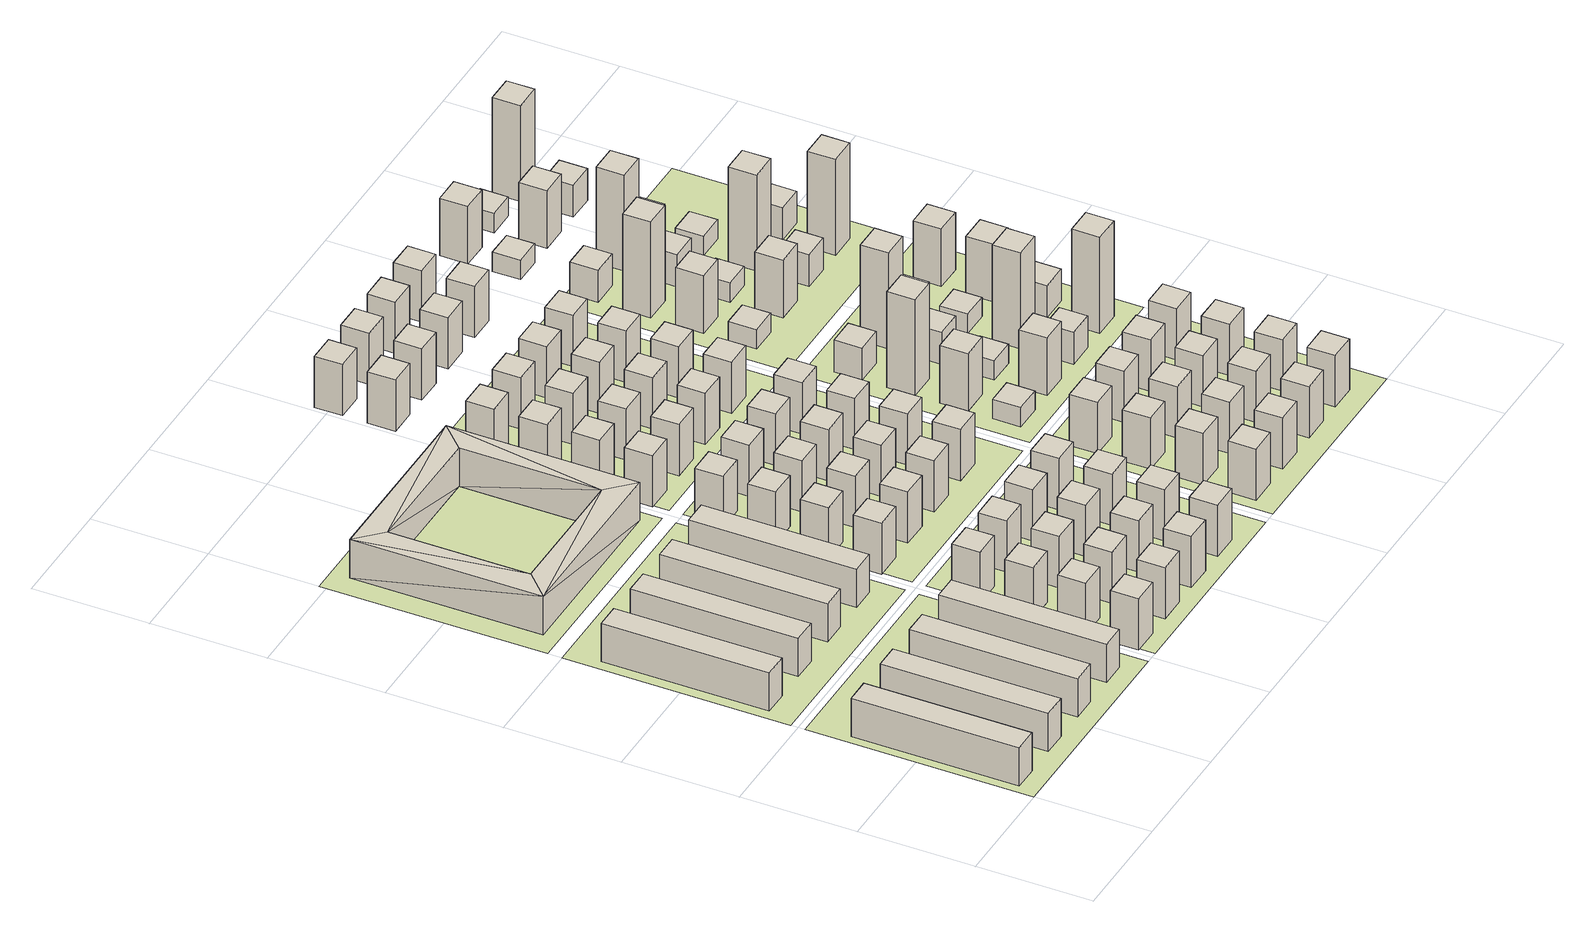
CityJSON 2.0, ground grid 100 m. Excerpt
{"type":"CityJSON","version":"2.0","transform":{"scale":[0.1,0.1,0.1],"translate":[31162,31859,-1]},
"CityObjects":{
"building1":{"type":"Building","geometry":[{"type":"Solid","lod":"1","boundaries":[[[[0,1,2,3]],[[2,4,5,3]],[[6,1,0,7]],[[2,1,6,4]],[[6,7,5,4]],[[0,3,5,7]]]]}]},
"building2":{"type":"Building","geometry":[{"type":"Solid","lod":"1","boundaries":[[[[8,9,10,11]],[[8,11,12,13]],[[10,9,14,15]],[[10,15,12,11]],[[14,13,12,15]],[[14,9,8,13]]]]}]},
"building3":{"type":"Building","geometry":[{"type":"Solid","lod":"1","boundaries":[[[[16,17,18,19]],[[18,20,21,19]],[[22,17,16,23]],[[18,17,22,20]],[[22,23,21,20]],[[16,19,21,23]]]]}]},
"building4":{"type":"Building","geometry":[{"type":"Solid","lod":"1","boundaries":[[[[24,25,26,27]],[[24,27,28,29]],[[26,25,30,31]],[[26,31,28,27]],[[30,29,28,31]],[[30,25,24,29]]]]}]},
"building5":{"type":"Building","geometry":[{"type":"Solid","lod":"1","boundaries":[[[[32,33,34,35]],[[32,35,36,37]],[[34,33,38,39]],[[34,39,36,35]],[[38,37,36,39]],[[38,33,32,37]]]]}]},
"building6":{"type":"Building","geometry":[{"type":"Solid","lod":"1","boundaries":[[[[40,41,42,43]],[[42,44,45,43]],[[46,41,40,47]],[[42,41,46,44]],[[46,47,45,44]],[[40,43,45,47]]]]}]},
"building7":{"type":"Building","geometry":[{"type":"Solid","lod":"1","boundaries":[[[[48,49,50,51]],[[48,51,52,53]],[[50,49,54,55]],[[50,55,52,51]],[[54,53,52,55]],[[54,49,48,53]]]]}]},
"building8":{"type":"Building","geometry":[{"type":"Solid","lod":"1","boundaries":[[[[56,57,58,59]],[[60,61,58,57]],[[62,63,56,59]],[[56,63,60,57]],[[60,63,62,61]],[[62,59,58,61]]]]}]},
"building9":{"type":"Building","geometry":[{"type":"Solid","lod":"1","boundaries":[[[[64,65,66,67]],[[66,65,68,69]],[[70,71,64,67]],[[64,71,68,65]],[[70,69,68,71]],[[70,67,66,69]]]]}]},
"building10":{"type":"Building","geometry":[{"type":"Solid","lod":"1","boundaries":[[[[72,73,74,75]],[[76,77,74,73]],[[78,79,72,75]],[[72,79,76,73]],[[76,79,78,77]],[[78,75,74,77]]]]}]},
"building11":{"type":"Building","geometry":[{"type":"Solid","lod":"1","boundaries":[[[[80,81,82]],[[82,81,83]],[[81,84,83]],[[85,83,84]],[[85,86,83]],[[87,86,85]],[[80,82,87]],[[80,87,85]],[[80,85,88]],[[88,85,89]],[[90,85,84]],[[90,89,85]],[[89,90,91]],[[90,92,91]],[[90,93,92]],[[88,92,93]],[[88,94,92]],[[95,94,88]],[[89,91,95]],[[89,95,88]],[[81,80,88]],[[81,88,93]],[[93,90,81]],[[81,90,84]],[[82,83,92]],[[92,83,91]],[[83,95,91]],[[94,95,87]],[[87,95,86]],[[83,86,95]],[[92,87,82]],[[92,94,87]]]]}]},
"building12":{"type":"Building","geometry":[{"type":"Solid","lod":"1","boundaries":[[[[96,97,98,99]],[[98,100,101,99]],[[102,97,96,103]],[[98,97,102,100]],[[102,103,101,100]],[[96,99,101,103]]]]}]},
"building13":{"type":"Building","geometry":[{"type":"Solid","lod":"1","boundaries":[[[[104,105,106,107]],[[106,105,108,109]],[[110,111,104,107]],[[104,111,108,105]],[[110,109,108,111]],[[110,107,106,109]]]]}]},
"building14":{"type":"Building","geometry":[{"type":"Solid","lod":"1","boundaries":[[[[112,113,114,115]],[[114,113,116,117]],[[118,119,112,115]],[[112,119,116,113]],[[118,117,116,119]],[[118,115,114,117]]]]}]},
"building15":{"type":"Building","geometry":[{"type":"Solid","lod":"1","boundaries":[[[[120,121,122,123]],[[124,125,122,121]],[[126,127,120,123]],[[120,127,124,121]],[[124,127,126,125]],[[126,123,122,125]]]]}]},
"building16":{"type":"Building","geometry":[{"type":"Solid","lod":"1","boundaries":[[[[128,129,130,131]],[[132,133,130,129]],[[134,135,128,131]],[[128,135,132,129]],[[132,135,134,133]],[[134,131,130,133]]]]}]},
"building17":{"type":"Building","geometry":[{"type":"Solid","lod":"1","boundaries":[[[[136,137,138,139]],[[138,137,140,141]],[[142,143,136,139]],[[136,143,140,137]],[[142,141,140,143]],[[142,139,138,141]]]]}]},
"building18":{"type":"Building","geometry":[{"type":"Solid","lod":"1","boundaries":[[[[144,145,146,147]],[[146,145,148,149]],[[150,151,144,147]],[[144,151,148,145]],[[150,149,148,151]],[[150,147,146,149]]]]}]},
"building19":{"type":"Building","geometry":[{"type":"Solid","lod":"1","boundaries":[[[[152,153,154,155]],[[156,157,154,153]],[[158,159,152,155]],[[152,159,156,153]],[[156,159,158,157]],[[158,155,154,157]]]]}]},
"building20":{"type":"Building","geometry":[{"type":"Solid","lod":"1","boundaries":[[[[160,161,162,163]],[[162,161,164,165]],[[166,167,160,163]],[[160,167,164,161]],[[166,165,164,167]],[[166,163,162,165]]]]}]},
"building21":{"type":"Building","geometry":[{"type":"Solid","lod":"1","boundaries":[[[[168,169,170,171]],[[172,173,170,169]],[[174,175,168,171]],[[168,175,172,169]],[[172,175,174,173]],[[174,171,170,173]]]]}]},
"building22":{"type":"Building","geometry":[{"type":"Solid","lod":"1","boundaries":[[[[176,177,178,179]],[[180,181,178,177]],[[182,183,176,179]],[[176,183,180,177]],[[180,183,182,181]],[[182,179,178,181]]]]}]},
"building23":{"type":"Building","geometry":[{"type":"Solid","lod":"1","boundaries":[[[[184,185,186,187]],[[186,185,188,189]],[[190,191,184,187]],[[184,191,188,185]],[[190,189,188,191]],[[190,187,186,189]]]]}]},
"building24":{"type":"Building","geometry":[{"type":"Solid","lod":"1","boundaries":[[[[192,193,194,195]],[[194,193,196,197]],[[198,199,192,195]],[[192,199,196,193]],[[198,197,196,199]],[[198,195,194,197]]]]}]},
"building25":{"type":"Building","geometry":[{"type":"Solid","lod":"1","boundaries":[[[[200,201,202,203]],[[204,205,202,201]],[[206,207,200,203]],[[200,207,204,201]],[[204,207,206,205]],[[206,203,202,205]]]]}]},
"building26":{"type":"Building","geometry":[{"type":"Solid","lod":"1","boundaries":[[[[208,209,210,211]],[[212,213,210,209]],[[214,215,208,211]],[[208,215,212,209]],[[212,215,214,213]],[[214,211,210,213]]]]}]},
"building27":{"type":"Building","geometry":[{"type":"Solid","lod":"1","boundaries":[[[[216,217,218,219]],[[220,221,218,217]],[[222,223,216,219]],[[216,223,220,217]],[[220,223,222,221]],[[222,219,218,221]]]]}]},
"building28":{"type":"Building","geometry":[{"type":"Solid","lod":"1","boundaries":[[[[224,225,226,227]],[[228,229,226,225]],[[230,231,224,227]],[[224,231,228,225]],[[228,231,230,229]],[[230,227,226,229]]]]}]},
"building29":{"type":"Building","geometry":[{"type":"Solid","lod":"1","boundaries":[[[[232,233,234,235]],[[236,237,234,233]],[[238,239,232,235]],[[232,239,236,233]],[[236,239,238,237]],[[238,235,234,237]]]]}]},
"building30":{"type":"Building","geometry":[{"type":"Solid","lod":"1","boundaries":[[[[240,241,242,243]],[[242,241,244,245]],[[246,247,240,243]],[[240,247,244,241]],[[246,245,244,247]],[[246,243,242,245]]]]}]},
"building31":{"type":"Building","geometry":[{"type":"Solid","lod":"1","boundaries":[[[[248,249,250,251]],[[250,249,252,253]],[[254,255,248,251]],[[248,255,252,249]],[[254,253,252,255]],[[254,251,250,253]]]]}]},
"building32":{"type":"Building","geometry":[{"type":"Solid","lod":"1","boundaries":[[[[256,257,258,259]],[[258,257,260,261]],[[262,263,256,259]],[[256,263,260,257]],[[262,261,260,263]],[[262,259,258,261]]]]}]},
"building33":{"type":"Building","geometry":[{"type":"Solid","lod":"1","boundaries":[[[[264,265,266,267]],[[268,269,266,265]],[[270,271,264,267]],[[264,271,268,265]],[[268,271,270,269]],[[270,267,266,269]]]]}]},
"building34":{"type":"Building","geometry":[{"type":"Solid","lod":"1","boundaries":[[[[272,273,274,275]],[[276,277,274,273]],[[278,279,272,275]],[[272,279,276,273]],[[276,279,278,277]],[[278,275,274,277]]]]}]},
"building35":{"type":"Building","geometry":[{"type":"Solid","lod":"1","boundaries":[[[[280,281,282,283]],[[282,281,284,285]],[[286,287,280,283]],[[280,287,284,281]],[[286,285,284,287]],[[286,283,282,285]]]]}]},
"building36":{"type":"Building","geometry":[{"type":"Solid","lod":"1","boundaries":[[[[288,289,290,291]],[[290,289,292,293]],[[294,295,288,291]],[[288,295,292,289]],[[294,293,292,295]],[[294,291,290,293]]]]}]},
"building37":{"type":"Building","geometry":[{"type":"Solid","lod":"1","boundaries":[[[[296,297,298,299]],[[298,297,300,301]],[[302,303,296,299]],[[296,303,300,297]],[[302,301,300,303]],[[302,299,298,301]]]]}]},
"building38":{"type":"Building","geometry":[{"type":"Solid","lod":"1","boundaries":[[[[304,305,306,307]],[[306,305,308,309]],[[310,311,304,307]],[[304,311,308,305]],[[310,309,308,311]],[[310,307,306,309]]]]}]},
"building39":{"type":"Building","geometry":[{"type":"Solid","lod":"1","boundaries":[[[[312,313,314,315]],[[316,317,314,313]],[[318,319,312,315]],[[312,319,316,313]],[[316,319,318,317]],[[318,315,314,317]]]]}]},
"building40":{"type":"Building","geometry":[{"type":"Solid","lod":"1","boundaries":[[[[320,321,322,323]],[[322,321,324,325]],[[326,327,320,323]],[[320,327,324,321]],[[326,325,324,327]],[[326,323,322,325]]]]}]},
"building41":{"type":"Building","geometry":[{"type":"Solid","lod":"1","boundaries":[[[[328,329,330,331]],[[332,333,330,329]],[[334,335,328,331]],[[328,335,332,329]],[[332,335,334,333]],[[334,331,330,333]]]]}]},
"building42":{"type":"Building","geometry":[{"type":"Solid","lod":"1","boundaries":[[[[336,337,338,339]],[[340,341,338,337]],[[342,343,336,339]],[[336,343,340,337]],[[340,343,342,341]],[[342,339,338,341]]]]}]},
"building43":{"type":"Building","geometry":[{"type":"Solid","lod":"1","boundaries":[[[[344,345,346,347]],[[348,349,346,345]],[[350,351,344,347]],[[344,351,348,345]],[[348,351,350,349]],[[350,347,346,349]]]]}]},
"building44":{"type":"Building","geometry":[{"type":"Solid","lod":"1","boundaries":[[[[352,353,354,355]],[[354,353,356,357]],[[358,359,352,355]],[[352,359,356,353]],[[358,357,356,359]],[[358,355,354,357]]]]}]},
"building45":{"type":"Building","geometry":[{"type":"Solid","lod":"1","boundaries":[[[[360,361,362,363]],[[364,365,362,361]],[[366,367,360,363]],[[360,367,364,361]],[[364,367,366,365]],[[366,363,362,365]]]]}]},
"building46":{"type":"Building","geometry":[{"type":"Solid","lod":"1","boundaries":[[[[368,369,370,371]],[[372,373,370,369]],[[374,375,368,371]],[[368,375,372,369]],[[372,375,374,373]],[[374,371,370,373]]]]}]},
"building47":{"type":"Building","geometry":[{"type":"Solid","lod":"1","boundaries":[[[[376,377,378,379]],[[378,377,380,381]],[[382,383,376,379]],[[376,383,380,377]],[[382,381,380,383]],[[382,379,378,381]]]]}]},
"building48":{"type":"Building","geometry":[{"type":"Solid","lod":"1","boundaries":[[[[384,385,386,387]],[[388,389,386,385]],[[390,391,384,387]],[[384,391,388,385]],[[388,391,390,389]],[[390,387,386,389]]]]}]},
"building49":{"type":"Building","geometry":[{"type":"Solid","lod":"1","boundaries":[[[[392,393,394,395]],[[394,393,396,397]],[[398,399,392,395]],[[392,399,396,393]],[[398,397,396,399]],[[398,395,394,397]]]]}]},
"building50":{"type":"Building","geometry":[{"type":"Solid","lod":"1","boundaries":[[[[400,401,402,403]],[[402,401,404,405]],[[406,407,400,403]],[[400,407,404,401]],[[406,405,404,407]],[[406,403,402,405]]]]}]},
"building51":{"type":"Building","geometry":[{"type":"Solid","lod":"1","boundaries":[[[[408,409,410,411]],[[412,413,410,409]],[[414,415,408,411]],[[408,415,412,409]],[[412,415,414,413]],[[414,411,410,413]]]]}]},
"building52":{"type":"Building","geometry":[{"type":"Solid","lod":"1","boundaries":[[[[416,417,418,419]],[[420,421,418,417]],[[422,423,416,419]],[[416,423,420,417]],[[420,423,422,421]],[[422,419,418,421]]]]}]},
"building53":{"type":"Building","geometry":[{"type":"Solid","lod":"1","boundaries":[[[[424,425,426,427]],[[426,425,428,429]],[[430,431,424,427]],[[424,431,428,425]],[[430,429,428,431]],[[430,427,426,429]]]]}]},
"building54":{"type":"Building","geometry":[{"type":"Solid","lod":"1","boundaries":[[[[432,433,434,435]],[[434,433,436,437]],[[438,439,432,435]],[[432,439,436,433]],[[438,437,436,439]],[[438,435,434,437]]]]}]},
"building55":{"type":"Building","geometry":[{"type":"Solid","lod":"1","boundaries":[[[[440,441,442,443]],[[442,441,444,445]],[[446,447,440,443]],[[440,447,444,441]],[[446,445,444,447]],[[446,443,442,445]]]]}]},
"building56":{"type":"Building","geometry":[{"type":"Solid","lod":"1","boundaries":[[[[448,449,450,451]],[[452,453,450,449]],[[454,455,448,451]],[[448,455,452,449]],[[452,455,454,453]],[[454,451,450,453]]]]}]},
"building57":{"type":"Building","geometry":[{"type":"Solid","lod":"1","boundaries":[[[[456,457,458,459]],[[458,457,460,461]],[[462,463,456,459]],[[456,463,460,457]],[[462,461,460,463]],[[462,459,458,461]]]]}]},
"building58":{"type":"Building","geometry":[{"type":"Solid","lod":"1","boundaries":[[[[464,465,466,467]],[[468,469,466,465]],[[470,471,464,467]],[[464,471,468,465]],[[468,471,470,469]],[[470,467,466,469]]]]}]},
"building59":{"type":"Building","geometry":[{"type":"Solid","lod":"1","boundaries":[[[[472,473,474,475]],[[476,477,474,473]],[[478,479,472,475]],[[472,479,476,473]],[[476,479,478,477]],[[478,475,474,477]]]]}]},
"building60":{"type":"Building","geometry":[{"type":"Solid","lod":"1","boundaries":[[[[480,481,482,483]],[[484,485,482,481]],[[486,487,480,483]],[[480,487,484,481]],[[484,487,486,485]],[[486,483,482,485]]]]}]},
"building61":{"type":"Building","geometry":[{"type":"Solid","lod":"1","boundaries":[[[[488,489,490,491]],[[490,489,492,493]],[[494,495,488,491]],[[488,495,492,489]],[[494,493,492,495]],[[494,491,490,493]]]]}]},
"building62":{"type":"Building","geometry":[{"type":"Solid","lod":"1","boundaries":[[[[496,497,498,499]],[[500,501,498,497]],[[502,503,496,499]],[[496,503,500,497]],[[500,503,502,501]],[[502,499,498,501]]]]}]},
"building63":{"type":"Building","geometry":[{"type":"Solid","lod":"1","boundaries":[[[[504,505,506,507]],[[506,505,508,509]],[[510,511,504,507]],[[504,511,508,505]],[[510,509,508,511]],[[510,507,506,509]]]]}]},
"building64":{"type":"Building","geometry":[{"type":"Solid","lod":"1","boundaries":[[[[512,513,514,515]],[[514,513,516,517]],[[518,519,512,515]],[[512,519,516,513]],[[518,517,516,519]],[[518,515,514,517]]]]}]},
"building65":{"type":"Building","geometry":[{"type":"Solid","lod":"1","boundaries":[[[[520,521,522,523]],[[524,525,522,521]],[[526,527,520,523]],[[520,527,524,521]],[[524,527,526,525]],[[526,523,522,525]]]]}]},
"building66":{"type":"Building","geometry":[{"type":"Solid","lod":"1","boundaries":[[[[528,529,530,531]],[[530,529,532,533]],[[534,535,528,531]],[[528,535,532,529]],[[534,533,532,535]],[[534,531,530,533]]]]}]},
"building67":{"type":"Building","geometry":[{"type":"Solid","lod":"1","boundaries":[[[[536,537,538,539]],[[540,541,538,537]],[[542,543,536,539]],[[536,543,540,537]],[[540,543,542,541]],[[542,539,538,541]]]]}]},
"building68":{"type":"Building","geometry":[{"type":"Solid","lod":"1","boundaries":[[[[544,545,546,547]],[[546,545,548,549]],[[550,551,544,547]],[[544,551,548,545]],[[550,549,548,551]],[[550,547,546,549]]]]}]},
"building69":{"type":"Building","geometry":[{"type":"Solid","lod":"1","boundaries":[[[[552,553,554,555]],[[554,553,556,557]],[[558,559,552,555]],[[552,559,556,553]],[[558,557,556,559]],[[558,555,554,557]]]]}]},
"building70":{"type":"Building","geometry":[{"type":"Solid","lod":"1","boundaries":[[[[560,561,562,563]],[[564,565,562,561]],[[566,567,560,563]],[[560,567,564,561]],[[564,567,566,565]],[[566,563,562,565]]]]}]},
"building71":{"type":"Building","geometry":[{"type":"Solid","lod":"1","boundaries":[[[[568,569,570,571]],[[570,569,572,573]],[[574,575,568,571]],[[568,575,572,569]],[[574,573,572,575]],[[574,571,570,573]]]]}]},
"building72":{"type":"Building","geometry":[{"type":"Solid","lod":"1","boundaries":[[[[576,577,578,579]],[[578,577,580,581]],[[582,583,576,579]],[[576,583,580,577]],[[582,581,580,583]],[[582,579,578,581]]]]}]},
"building73":{"type":"Building","geometry":[{"type":"Solid","lod":"1","boundaries":[[[[584,585,586,587]],[[588,589,586,585]],[[590,591,584,587]],[[584,591,588,585]],[[588,591,590,589]],[[590,587,586,589]]]]}]},
"building74":{"type":"Building","geometry":[{"type":"Solid","lod":"1","boundaries":[[[[592,593,594,595]],[[594,593,596,597]],[[598,599,592,595]],[[592,599,596,593]],[[598,597,596,599]],[[598,595,594,597]]]]}]},
"building75":{"type":"Building","geometry":[{"type":"Solid","lod":"1","boundaries":[[[[600,601,602,603]],[[604,605,602,601]],[[606,607,600,603]],[[600,607,604,601]],[[604,607,606,605]],[[606,603,602,605]]]]}]},
"building76":{"type":"Building","geometry":[{"type":"Solid","lod":"1","boundaries":[[[[608,609,610,611]],[[612,613,610,609]],[[614,615,608,611]],[[608,615,612,609]],[[612,615,614,613]],[[614,611,610,613]]]]}]},
"building77":{"type":"Building","geometry":[{"type":"Solid","lod":"1","boundaries":[[[[616,617,618,619]],[[618,617,620,621]],[[622,623,616,619]],[[616,623,620,617]],[[622,621,620,623]],[[622,619,618,621]]]]}]},
"building78":{"type":"Building","geometry":[{"type":"Solid","lod":"1","boundaries":[[[[624,625,626,627]],[[628,629,626,625]],[[630,631,624,627]],[[624,631,628,625]],[[628,631,630,629]],[[630,627,626,629]]]]}]},
"building79":{"type":"Building","geometry":[{"type":"Solid","lod":"1","boundaries":[[[[632,633,634,635]],[[634,633,636,637]],[[638,639,632,635]],[[632,639,636,633]],[[638,637,636,639]],[[638,635,634,637]]]]}]},
"building80":{"type":"Building","geometry":[{"type":"Solid","lod":"1","boundaries":[[[[640,641,642,643]],[[644,645,642,641]],[[646,647,640,643]],[[640,647,644,641]],[[644,647,646,645]],[[646,643,642,645]]]]}]},
"building81":{"type":"Building","geometry":[{"type":"Solid","lod":"1","boundaries":[[[[648,649,650,651]],[[650,649,652,653]],[[654,655,648,651]],[[648,655,652,649]],[[654,653,652,655]],[[654,651,650,653]]]]}]},
"building82":{"type":"Building","geometry":[{"type":"Solid","lod":"1","boundaries":[[[[656,657,658,659]],[[660,661,658,657]],[[662,663,656,659]],[[656,663,660,657]],[[660,663,662,661]],[[662,659,658,661]]]]}]},
"building83":{"type":"Building","geometry":[{"type":"Solid","lod":"1","boundaries":[[[[664,665,666,667]],[[668,669,666,665]],[[670,671,664,667]],[[664,671,668,665]],[[668,671,670,669]],[[670,667,666,669]]]]}]},
"building84":{"type":"Building","geometry":[{"type":"Solid","lod":"1","boundaries":[[[[672,673,674,675]],[[676,677,674,673]],[[678,679,672,675]],[[672,679,676,673]],[[676,679,678,677]],[[678,675,674,677]]]]}]},
"building85":{"type":"Building","geometry":[{"type":"Solid","lod":"1","boundaries":[[[[680,681,682,683]],[[684,685,682,681]],[[686,687,680,683]],[[680,687,684,681]],[[684,687,686,685]],[[686,683,682,685]]]]}]},
"building86":{"type":"Building","geometry":[{"type":"Solid","lod":"1","boundaries":[[[[688,689,690,691]],[[690,689,692,693]],[[694,695,688,691]],[[688,695,692,689]],[[694,693,692,695]],[[694,691,690,693]]]]}]},
"building87":{"type":"Building","geometry":[{"type":"Solid","lod":"1","boundaries":[[[[696,697,698,699]],[[698,697,700,701]],[[702,703,696,699]],[[696,703,700,697]],[[702,701,700,703]],[[702,699,698,701]]]]}]},
"building88":{"type":"Building","geometry":[{"type":"Solid","lod":"1","boundaries":[[[[704,705,706,707]],[[706,705,708,709]],[[710,711,704,707]],[[704,711,708,705]],[[710,709,708,711]],[[710,707,706,709]]]]}]},
"building89":{"type":"Building","geometry":[{"type":"Solid","lod":"1","boundaries":[[[[712,713,714,715]],[[716,717,714,713]],[[718,719,712,715]],[[712,719,716,713]],[[716,719,718,717]],[[718,715,714,717]]]]}]},
"building90":{"type":"Building","geometry":[{"type":"Solid","lod":"1","boundaries":[[[[720,721,722,723]],[[722,721,724,725]],[[726,727,720,723]],[[720,727,724,721]],[[726,725,724,727]],[[726,723,722,725]]]]}]},
"building91":{"type":"Building","geometry":[{"type":"Solid","lod":"1","boundaries":[[[[728,729,730,731]],[[732,733,730,729]],[[734,735,728,731]],[[728,735,732,729]],[[732,735,734,733]],[[734,731,730,733]]]]}]},
"building92":{"type":"Building","geometry":[{"type":"Solid","lod":"1","boundaries":[[[[736,737,738,739]],[[738,737,740,741]],[[742,743,736,739]],[[736,743,740,737]],[[742,741,740,743]],[[742,739,738,741]]]]}]},
"building93":{"type":"Building","geometry":[{"type":"Solid","lod":"1","boundaries":[[[[744,745,746,747]],[[748,749,746,745]],[[750,751,744,747]],[[744,751,748,745]],[[748,751,750,749]],[[750,747,746,749]]]]}]},
"building94":{"type":"Building","geometry":[{"type":"Solid","lod":"1","boundaries":[[[[752,753,754,755]],[[754,753,756,757]],[[758,759,752,755]],[[752,759,756,753]],[[758,757,756,759]],[[758,755,754,757]]]]}]},
"building95":{"type":"Building","geometry":[{"type":"Solid","lod":"1","boundaries":[[[[760,761,762,763]],[[762,761,764,765]],[[766,767,760,763]],[[760,767,764,761]],[[766,765,764,767]],[[766,763,762,765]]]]}]},
"building96":{"type":"Building","geometry":[{"type":"Solid","lod":"1","boundaries":[[[[768,769,770,771]],[[770,769,772,773]],[[774,775,768,771]],[[768,775,772,769]],[[774,773,772,775]],[[774,771,770,773]]]]}]},
"building97":{"type":"Building","geometry":[{"type":"Solid","lod":"1","boundaries":[[[[776,777,778,779]],[[780,781,778,777]],[[782,783,776,779]],[[776,783,780,777]],[[780,783,782,781]],[[782,779,778,781]]]]}]},
"building98":{"type":"Building","geometry":[{"type":"Solid","lod":"1","boundaries":[[[[784,785,786,787]],[[788,789,786,785]],[[790,791,784,787]],[[784,791,788,785]],[[788,791,790,789]],[[790,787,786,789]]]]}]},
"building99":{"type":"Building","geometry":[{"type":"Solid","lod":"1","boundaries":[[[[792,793,794,795]],[[796,797,794,793]],[[798,799,792,795]],[[792,799,796,793]],[[796,799,798,797]],[[798,795,794,797]]]]}]},
"building100":{"type":"Building","geometry":[{"type":"Solid","lod":"1","boundaries":[[[[800,801,802,803]],[[804,805,802,801]],[[806,807,800,803]],[[800,807,804,801]],[[804,807,806,805]],[[806,803,802,805]]]]}]},
"building101":{"type":"Building","geometry":[{"type":"Solid","lod":"1","boundaries":[[[[808,809,810,811]],[[812,813,810,809]],[[814,815,808,811]],[[808,815,812,809]],[[812,815,814,813]],[[814,811,810,813]]]]}]},
"building102":{"type":"Building","geometry":[{"type":"Solid","lod":"1","boundaries":[[[[816,817,818,819]],[[818,817,820,821]],[[822,823,816,819]],[[816,823,820,817]],[[822,821,820,823]],[[822,819,818,821]]]]}]},
"building103":{"type":"Building","geometry":[{"type":"Solid","lod":"1","boundaries":[[[[824,825,826,827]],[[826,825,828,829]],[[830,831,824,827]],[[824,831,828,825]],[[830,829,828,831]],[[830,827,826,829]]]]}]},
"building104":{"type":"Building","geometry":[{"type":"Solid","lod":"1","boundaries":[[[[832,833,834,835]],[[834,833,836,837]],[[838,839,832,835]],[[832,839,836,833]],[[838,837,836,839]],[[838,835,834,837]]]]}]},
"building105":{"type":"Building","geometry":[{"type":"Solid","lod":"1","boundaries":[[[[840,841,842,843]],[[844,845,842,841]],[[846,847,840,843]],[[840,847,844,841]],[[844,847,846,845]],[[846,843,842,845]]]]}]},
"building106":{"type":"Building","geometry":[{"type":"Solid","lod":"1","boundaries":[[[[848,849,850,851]],[[850,849,852,853]],[[854,855,848,851]],[[848,855,852,849]],[[854,853,852,855]],[[854,851,850,853]]]]}]},
"building107":{"type":"Building","geometry":[{"type":"Solid","lod":"1","boundaries":[[[[856,857,858,859]],[[858,857,860,861]],[[862,863,856,859]],[[856,863,860,857]],[[862,861,860,863]],[[862,859,858,861]]]]}]},
"building108":{"type":"Building","geometry":[{"type":"Solid","lod":"1","boundaries":[[[[864,865,866,867]],[[868,869,866,865]],[[870,871,864,867]],[[864,871,868,865]],[[868,871,870,869]],[[870,867,866,869]]]]}]},
"building109":{"type":"Building","geometry":[{"type":"Solid","lod":"1","boundaries":[[[[872,873,874,875]],[[874,873,876,877]],[[878,879,872,875]],[[872,879,876,873]],[[878,877,876,879]],[[878,875,874,877]]]]}]},
"building110":{"type":"Building","geometry":[{"type":"Solid","lod":"1","boundaries":[[[[880,881,882,883]],[[882,881,884,885]],[[886,887,880,883]],[[880,887,884,881]],[[886,885,884,887]],[[886,883,882,885]]]]}]},
"building111":{"type":"Building","geometry":[{"type":"Solid","lod":"1","boundaries":[[[[888,889,890,891]],[[892,893,890,889]],[[894,895,888,891]],[[888,895,892,889]],[[892,895,894,893]],[[894,891,890,893]]]]}]},
"building112":{"type":"Building","geometry":[{"type":"Solid","lod":"1","boundaries":[[[[896,897,898,899]],[[900,901,898,897]],[[902,903,896,899]],[[896,903,900,897]],[[900,903,902,901]],[[902,899,898,901]]]]}]},
"building113":{"type":"Building","geometry":[{"type":"Solid","lod":"1","boundaries":[[[[904,905,906,907]],[[908,909,906,905]],[[910,911,904,907]],[[904,911,908,905]],[[908,911,910,909]],[[910,907,906,909]]]]}]},
"building114":{"type":"Building","geometry":[{"type":"Solid","lod":"1","boundaries":[[[[912,913,914,915]],[[916,917,914,913]],[[918,919,912,915]],[[912,919,916,913]],[[916,919,918,917]],[[918,915,914,917]]]]}]},
"building115":{"type":"Building","geometry":[{"type":"Solid","lod":"1","boundaries":[[[[920,921,922,923]],[[922,921,924,925]],[[926,927,920,923]],[[920,927,924,921]],[[926,925,924,927]],[[926,923,922,925]]]]}]},
"building116":{"type":"Building","geometry":[{"type":"Solid","lod":"1","boundaries":[[[[928,929,930,931]],[[930,929,932,933]],[[934,935,928,931]],[[928,935,932,929]],[[934,933,932,935]],[[934,931,930,933]]]]}]},
"building117":{"type":"Building","geometry":[{"type":"Solid","lod":"1","boundaries":[[[[936,937,938,939]],[[940,941,938,937]],[[942,943,936,939]],[[936,943,940,937]],[[940,943,942,941]],[[942,939,938,941]]]]}]},
"landuse1":{"type":"LandUse","attributes":{"name":"luse0"},"geometry":[{"type":"MultiSurface","lod":"1","boundaries":[[[944,945,946,947]]]}]},
"landuse2":{"type":"LandUse","geometry":[{"type":"MultiSurface","lod":"1","boundaries":[[[948,949,950,951]]]}]},
"landuse3":{"type":"LandUse","geometry":[{"type":"MultiSurface","lod":"1","boundaries":[[[952,953,954,955]]]}]},
"landuse4":{"type":"LandUse","geometry":[{"type":"MultiSurface","lod":"1","boundaries":[[[956,957,958,959]]]}]},
"landuse5":{"type":"LandUse","geometry":[{"type":"MultiSurface","lod":"1","boundaries":[[[960,961,962,963]]]}]},
"landuse6":{"type":"LandUse","geometry":[{"type":"MultiSurface","lod":"1","boundaries":[[[964,965,966,967]]]}]},
"landuse7":{"type":"LandUse","geometry":[{"type":"MultiSurface","lod":"1","boundaries":[[[968,969,970,971]]]}]},
"landuse8":{"type":"LandUse","geometry":[{"type":"MultiSurface","lod":"1","boundaries":[[[972,973,974,975]]]}]},
"landuse9":{"type":"LandUse","geometry":[{"type":"MultiSurface","lod":"1","boundaries":[[[976,977,978,979]]]}]}
},
"vertices":[
[79,163,370],[79,1588,370],[79,1588,10],[79,163,10],[295,1588,10],[295,163,10],[295,1588,370],[295,163,370],
[574,163,10],[574,163,370],[574,1588,370],[574,1588,10],[789,1588,10],[789,163,10],[789,163,370],[789,1588,370],
[95,2290,370],[95,3715,370],[95,3715,10],[95,2290,10],[311,3715,10],[311,2290,10],[311,3715,370],[311,2290,370],
[1069,163,10],[1069,163,370],[1069,1588,370],[1069,1588,10],[1284,1588,10],[1284,163,10],[1284,163,370],[1284,1588,370],
[590,2290,10],[590,2290,370],[590,3715,370],[590,3715,10],[806,3715,10],[806,2290,10],[806,2290,370],[806,3715,370],
[1563,163,370],[1563,1588,370],[1563,1588,10],[1563,163,10],[1779,1588,10],[1779,163,10],[1779,1588,370],[1779,163,370],
[1085,2290,10],[1085,2290,370],[1085,3715,370],[1085,3715,10],[1300,3715,10],[1300,2290,10],[1300,2290,370],[1300,3715,370],
[2047,372,490],[2047,372,10],[2047,132,10],[2047,132,490],[2287,372,10],[2287,132,10],[2287,132,490],[2287,372,490],
[2047,820,490],[2047,820,10],[2047,580,10],[2047,580,490],[2287,820,10],[2287,580,10],[2287,580,490],[2287,820,490],
[2047,1268,490],[2047,1268,10],[2047,1028,10],[2047,1028,490],[2287,1268,10],[2287,1028,10],[2287,1028,490],[2287,1268,490],
[1845,5902,10],[1845,4262,10],[1629,4477,10],[421,4477,10],[205,4262,10],[205,5902,10],[421,5686,10],[1629,5686,10],[1845,5902,370],[205,5902,370],[205,4262,370],[421,4477,370],[1629,4477,370],[1845,4262,370],[1629,5686,370],[421,5686,370],
[1579,2290,370],[1579,3715,370],[1579,3715,10],[1579,2290,10],[1795,3715,10],[1795,2290,10],[1795,3715,370],[1795,2290,370],
[2047,1716,490],[2047,1716,10],[2047,1476,10],[2047,1476,490],[2287,1716,10],[2287,1476,10],[2287,1476,490],[2287,1716,490],
[2495,372,490],[2495,372,10],[2495,132,10],[2495,132,490],[2735,372,10],[2735,132,10],[2735,132,490],[2735,372,490],
[2495,820,490],[2495,820,10],[2495,580,10],[2495,580,490],[2735,820,10],[2735,580,10],[2735,580,490],[2735,820,490],
[2047,2552,490],[2047,2552,10],[2047,2312,10],[2047,2312,490],[2287,2552,10],[2287,2312,10],[2287,2312,490],[2287,2552,490],
[2495,1268,490],[2495,1268,10],[2495,1028,10],[2495,1028,490],[2735,1268,10],[2735,1028,10],[2735,1028,490],[2735,1268,490],
[2047,3000,490],[2047,3000,10],[2047,2760,10],[2047,2760,490],[2287,3000,10],[2287,2760,10],[2287,2760,490],[2287,3000,490],
[2495,1716,490],[2495,1716,10],[2495,1476,10],[2495,1476,490],[2735,1716,10],[2735,1476,10],[2735,1476,490],[2735,1716,490],
[2943,372,490],[2943,372,10],[2943,132,10],[2943,132,490],[3183,372,10],[3183,132,10],[3183,132,490],[3183,372,490],
[2047,3448,490],[2047,3448,10],[2047,3208,10],[2047,3208,490],[2287,3448,10],[2287,3208,10],[2287,3208,490],[2287,3448,490],
[2943,820,490],[2943,820,10],[2943,580,10],[2943,580,490],[3183,820,10],[3183,580,10],[3183,580,490],[3183,820,490],
[2047,3896,490],[2047,3896,10],[2047,3656,10],[2047,3656,490],[2287,3896,10],[2287,3656,10],[2287,3656,490],[2287,3896,490],
[2495,2552,490],[2495,2552,10],[2495,2312,10],[2495,2312,490],[2735,2552,10],[2735,2312,10],[2735,2312,490],[2735,2552,490],
[2943,1268,490],[2943,1268,10],[2943,1028,10],[2943,1028,490],[3183,1268,10],[3183,1028,10],[3183,1028,490],[3183,1268,490],
[2047,4492,490],[2047,4492,10],[2047,4252,10],[2047,4252,490],[2287,4492,10],[2287,4252,10],[2287,4252,490],[2287,4492,490],
[2495,3000,490],[2495,3000,10],[2495,2760,10],[2495,2760,490],[2735,3000,10],[2735,2760,10],[2735,2760,490],[2735,3000,490],
[2943,1716,490],[2943,1716,10],[2943,1476,10],[2943,1476,490],[3183,1716,10],[3183,1476,10],[3183,1476,490],[3183,1716,490],
[3391,372,490],[3391,372,10],[3391,132,10],[3391,132,490],[3631,372,10],[3631,132,10],[3631,132,490],[3631,372,490],
[2047,4940,490],[2047,4940,10],[2047,4700,10],[2047,4700,490],[2287,4940,10],[2287,4700,10],[2287,4700,490],[2287,4940,490],
[2495,3448,490],[2495,3448,10],[2495,3208,10],[2495,3208,490],[2735,3448,10],[2735,3208,10],[2735,3208,490],[2735,3448,490],
[3391,820,490],[3391,820,10],[3391,580,10],[3391,580,490],[3631,820,10],[3631,580,10],[3631,580,490],[3631,820,490],
[2047,5388,490],[2047,5388,10],[2047,5148,10],[2047,5148,490],[2287,5388,10],[2287,5148,10],[2287,5148,490],[2287,5388,490],
[2495,3896,490],[2495,3896,10],[2495,3656,10],[2495,3656,490],[2735,3896,10],[2735,3656,10],[2735,3656,490],[2735,3896,490],
[2943,2552,490],[2943,2552,10],[2943,2312,10],[2943,2312,490],[3183,2552,10],[3183,2312,10],[3183,2312,490],[3183,2552,490],
[3391,1268,490],[3391,1268,10],[3391,1028,10],[3391,1028,490],[3631,1268,10],[3631,1028,10],[3631,1028,490],[3631,1268,490],
[2047,5836,490],[2047,5836,10],[2047,5596,10],[2047,5596,490],[2287,5836,10],[2287,5596,10],[2287,5596,490],[2287,5836,490],
[2495,4492,490],[2495,4492,10],[2495,4252,10],[2495,4252,490],[2735,4492,10],[2735,4252,10],[2735,4252,490],[2735,4492,490],
[2943,3000,490],[2943,3000,10],[2943,2760,10],[2943,2760,490],[3183,3000,10],[3183,2760,10],[3183,2760,490],[3183,3000,490],
[3391,1716,490],[3391,1716,10],[3391,1476,10],[3391,1476,490],[3631,1716,10],[3631,1476,10],[3631,1476,490],[3631,1716,490],
[2495,4940,490],[2495,4940,10],[2495,4700,10],[2495,4700,490],[2735,4940,10],[2735,4700,10],[2735,4700,490],[2735,4940,490],
[2943,3448,490],[2943,3448,10],[2943,3208,10],[2943,3208,490],[3183,3448,10],[3183,3208,10],[3183,3208,490],[3183,3448,490],
[2047,6672,490],[2047,6672,10],[2047,6432,10],[2047,6432,490],[2287,6672,10],[2287,6432,10],[2287,6432,490],[2287,6672,490],
[2495,5388,490],[2495,5388,10],[2495,5148,10],[2495,5148,490],[2735,5388,10],[2735,5148,10],[2735,5148,490],[2735,5388,490],
[2943,3896,490],[2943,3896,10],[2943,3656,10],[2943,3656,490],[3183,3896,10],[3183,3656,10],[3183,3656,490],[3183,3896,490],
[3391,2552,490],[3391,2552,10],[3391,2312,10],[3391,2312,490],[3631,2552,10],[3631,2312,10],[3631,2312,490],[3631,2552,490],
[2047,7120,490],[2047,7120,10],[2047,6880,10],[2047,6880,490],[2287,7120,10],[2287,6880,10],[2287,6880,490],[2287,7120,490],
[2495,5836,490],[2495,5836,10],[2495,5596,10],[2495,5596,490],[2735,5836,10],[2735,5596,10],[2735,5596,490],[2735,5836,490],
[2943,4492,490],[2943,4492,10],[2943,4252,10],[2943,4252,490],[3183,4492,10],[3183,4252,10],[3183,4252,490],[3183,4492,490],
[3391,3000,490],[3391,3000,10],[3391,2760,10],[3391,2760,490],[3631,3000,10],[3631,2760,10],[3631,2760,490],[3631,3000,490],
[4167,432,490],[4167,432,10],[4167,192,10],[4167,192,490],[4407,432,10],[4407,192,10],[4407,192,490],[4407,432,490],
[2943,4940,490],[2943,4940,10],[2943,4700,10],[2943,4700,490],[3183,4940,10],[3183,4700,10],[3183,4700,490],[3183,4940,490],
[3391,3448,490],[3391,3448,10],[3391,3208,10],[3391,3208,490],[3631,3448,10],[3631,3208,10],[3631,3208,490],[3631,3448,490],
[4167,880,490],[4167,880,10],[4167,640,10],[4167,640,490],[4407,880,10],[4407,640,10],[4407,640,490],[4407,880,490],
[2495,6672,490],[2495,6672,10],[2495,6432,10],[2495,6432,490],[2735,6672,10],[2735,6432,10],[2735,6432,490],[2735,6672,490],
[2943,5388,490],[2943,5388,10],[2943,5148,10],[2943,5148,490],[3183,5388,10],[3183,5148,10],[3183,5148,490],[3183,5388,490],
[3391,3896,490],[3391,3896,10],[3391,3656,10],[3391,3656,490],[3631,3896,10],[3631,3656,10],[3631,3656,490],[3631,3896,490],
[4167,1328,490],[4167,1328,10],[4167,1088,10],[4167,1088,490],[4407,1328,10],[4407,1088,10],[4407,1088,490],[4407,1328,490],
[2495,7120,490],[2495,7120,10],[2495,6880,10],[2495,6880,490],[2735,7120,10],[2735,6880,10],[2735,6880,490],[2735,7120,490],
[2943,5836,490],[2943,5836,10],[2943,5596,10],[2943,5596,490],[3183,5836,10],[3183,5596,10],[3183,5596,490],[3183,5836,490],
[4167,1776,490],[4167,1776,10],[4167,1536,10],[4167,1536,490],[4407,1776,10],[4407,1536,10],[4407,1536,490],[4407,1776,490],
[3391,4492,490],[3391,4492,10],[3391,4252,10],[3391,4252,490],[3631,4492,10],[3631,4252,10],[3631,4252,490],[3631,4492,490],
[4615,432,490],[4615,432,10],[4615,192,10],[4615,192,490],[4855,432,10],[4855,192,10],[4855,192,490],[4855,432,490],
[3391,4940,490],[3391,4940,10],[3391,4700,10],[3391,4700,490],[3631,4940,10],[3631,4700,10],[3631,4700,490],[3631,4940,490],
[4615,880,490],[4615,880,10],[4615,640,10],[4615,640,490],[4855,880,10],[4855,640,10],[4855,640,490],[4855,880,490],
[2943,6672,490],[2943,6672,10],[2943,6432,10],[2943,6432,490],[3183,6672,10],[3183,6432,10],[3183,6432,490],[3183,6672,490],
[4215,2452,190],[4215,2452,10],[4215,2212,10],[4215,2212,190],[4455,2452,10],[4455,2212,10],[4455,2212,190],[4455,2452,190],
[3391,5388,490],[3391,5388,10],[3391,5148,10],[3391,5148,490],[3631,5388,10],[3631,5148,10],[3631,5148,490],[3631,5388,490],
[4615,1328,490],[4615,1328,10],[4615,1088,10],[4615,1088,490],[4855,1328,10],[4855,1088,10],[4855,1088,490],[4855,1328,490],
[2943,7120,490],[2943,7120,10],[2943,6880,10],[2943,6880,490],[3183,7120,10],[3183,6880,10],[3183,6880,490],[3183,7120,490],
[4215,2900,550],[4215,2900,10],[4215,2660,10],[4215,2660,550],[4455,2900,10],[4455,2660,10],[4455,2660,550],[4455,2900,550],
[3391,5836,490],[3391,5836,10],[3391,5596,10],[3391,5596,490],[3631,5836,10],[3631,5596,10],[3631,5596,490],[3631,5836,490],
[4615,1776,490],[4615,1776,10],[4615,1536,10],[4615,1536,490],[4855,1776,10],[4855,1536,10],[4855,1536,490],[4855,1776,490],
[5063,432,490],[5063,432,10],[5063,192,10],[5063,192,490],[5303,432,10],[5303,192,10],[5303,192,490],[5303,432,490],
[4215,3348,910],[4215,3348,10],[4215,3108,10],[4215,3108,910],[4455,3348,10],[4455,3108,10],[4455,3108,910],[4455,3348,910],
[5063,880,490],[5063,880,10],[5063,640,10],[5063,640,490],[5303,880,10],[5303,640,10],[5303,640,490],[5303,880,490],
[4215,3796,310],[4215,3796,10],[4215,3556,10],[4215,3556,310],[4455,3796,10],[4455,3556,10],[4455,3556,310],[4455,3796,310],
[3391,6672,490],[3391,6672,10],[3391,6432,10],[3391,6432,490],[3631,6672,10],[3631,6432,10],[3631,6432,490],[3631,6672,490],
[4663,2452,550],[4663,2452,10],[4663,2212,10],[4663,2212,550],[4903,2452,10],[4903,2212,10],[4903,2212,550],[4903,2452,550],
[5063,1328,490],[5063,1328,10],[5063,1088,10],[5063,1088,490],[5303,1328,10],[5303,1088,10],[5303,1088,490],[5303,1328,490],
[3391,7120,490],[3391,7120,10],[3391,6880,10],[3391,6880,490],[3631,7120,10],[3631,6880,10],[3631,6880,490],[3631,7120,490],
[4663,2900,190],[4663,2900,10],[4663,2660,10],[4663,2660,190],[4903,2900,10],[4903,2660,10],[4903,2660,190],[4903,2900,190],
[5063,1776,490],[5063,1776,10],[5063,1536,10],[5063,1536,490],[5303,1776,10],[5303,1536,10],[5303,1536,490],[5303,1776,490],
[4215,4692,190],[4215,4692,10],[4215,4452,10],[4215,4452,190],[4455,4692,10],[4455,4452,10],[4455,4452,190],[4455,4692,190],
[5511,432,490],[5511,432,10],[5511,192,10],[5511,192,490],[5751,432,10],[5751,192,10],[5751,192,490],[5751,432,490],
[4663,3348,310],[4663,3348,10],[4663,3108,10],[4663,3108,310],[4903,3348,10],[4903,3108,10],[4903,3108,310],[4903,3348,310],
[4215,5140,550],[4215,5140,10],[4215,4900,10],[4215,4900,550],[4455,5140,10],[4455,4900,10],[4455,4900,550],[4455,5140,550],
[5511,880,490],[5511,880,10],[5511,640,10],[5511,640,490],[5751,880,10],[5751,640,10],[5751,640,490],[5751,880,490],
[4663,3796,910],[4663,3796,10],[4663,3556,10],[4663,3556,910],[4903,3796,10],[4903,3556,10],[4903,3556,910],[4903,3796,910],
[5111,2452,310],[5111,2452,10],[5111,2212,10],[5111,2212,310],[5351,2452,10],[5351,2212,10],[5351,2212,310],[5351,2452,310],
[4215,5588,910],[4215,5588,10],[4215,5348,10],[4215,5348,910],[4455,5588,10],[4455,5348,10],[4455,5348,910],[4455,5588,910],
[5511,1328,490],[5511,1328,10],[5511,1088,10],[5511,1088,490],[5751,1328,10],[5751,1088,10],[5751,1088,490],[5751,1328,490],
[5111,2900,910],[5111,2900,10],[5111,2660,10],[5111,2660,910],[5351,2900,10],[5351,2660,10],[5351,2660,910],[5351,2900,910],
[4215,6036,310],[4215,6036,10],[4215,5796,10],[4215,5796,310],[4455,6036,10],[4455,5796,10],[4455,5796,310],[4455,6036,310],
[5511,1776,490],[5511,1776,10],[5511,1536,10],[5511,1536,490],[5751,1776,10],[5751,1536,10],[5751,1536,490],[5751,1776,490],
[4663,4692,550],[4663,4692,10],[4663,4452,10],[4663,4452,550],[4903,4692,10],[4903,4452,10],[4903,4452,550],[4903,4692,550],
[5111,3348,190],[5111,3348,10],[5111,3108,10],[5111,3108,190],[5351,3348,10],[5351,3108,10],[5351,3108,190],[5351,3348,190],
[4663,5140,190],[4663,5140,10],[4663,4900,10],[4663,4900,190],[4903,5140,10],[4903,4900,10],[4903,4900,190],[4903,5140,190],
[4215,6692,190],[4215,6692,10],[4215,6452,10],[4215,6452,190],[4455,6692,10],[4455,6452,10],[4455,6452,190],[4455,6692,190],
[5111,3796,190],[5111,3796,10],[5111,3556,10],[5111,3556,190],[5351,3796,10],[5351,3556,10],[5351,3556,190],[5351,3796,190],
[5559,2452,910],[5559,2452,10],[5559,2212,10],[5559,2212,910],[5799,2452,10],[5799,2212,10],[5799,2212,910],[5799,2452,910],
[4663,5588,310],[4663,5588,10],[4663,5348,10],[4663,5348,310],[4903,5588,10],[4903,5348,10],[4903,5348,310],[4903,5588,310],
[4215,7140,550],[4215,7140,10],[4215,6900,10],[4215,6900,550],[4455,7140,10],[4455,6900,10],[4455,6900,550],[4455,7140,550],
[5559,2900,310],[5559,2900,10],[5559,2660,10],[5559,2660,310],[5799,2900,10],[5799,2660,10],[5799,2660,310],[5799,2900,310],
[4663,6036,910],[4663,6036,10],[4663,5796,10],[4663,5796,910],[4903,6036,10],[4903,5796,10],[4903,5796,910],[4903,6036,910],
[5111,4692,310],[5111,4692,10],[5111,4452,10],[5111,4452,310],[5351,4692,10],[5351,4452,10],[5351,4452,310],[5351,4692,310],
[5559,3348,550],[5559,3348,10],[5559,3108,10],[5559,3108,550],[5799,3348,10],[5799,3108,10],[5799,3108,550],[5799,3348,550],
[5111,5140,910],[5111,5140,10],[5111,4900,10],[5111,4900,910],[5351,5140,10],[5351,4900,10],[5351,4900,910],[5351,5140,910],
[4663,6692,550],[4663,6692,10],[4663,6452,10],[4663,6452,550],[4903,6692,10],[4903,6452,10],[4903,6452,550],[4903,6692,550],
[5559,3796,550],[5559,3796,10],[5559,3556,10],[5559,3556,550],[5799,3796,10],[5799,3556,10],[5799,3556,550],[5799,3796,550],
[5111,5588,190],[5111,5588,10],[5111,5348,10],[5111,5348,190],[5351,5588,10],[5351,5348,10],[5351,5348,190],[5351,5588,190],
[4663,7140,190],[4663,7140,10],[4663,6900,10],[4663,6900,190],[4903,7140,10],[4903,6900,10],[4903,6900,190],[4903,7140,190],
[5111,6036,190],[5111,6036,10],[5111,5796,10],[5111,5796,190],[5351,6036,10],[5351,5796,10],[5351,5796,190],[5351,6036,190],
[5559,4692,910],[5559,4692,10],[5559,4452,10],[5559,4452,910],[5799,4692,10],[5799,4452,10],[5799,4452,910],[5799,4692,910],
[5559,5140,310],[5559,5140,10],[5559,4900,10],[5559,4900,310],[5799,5140,10],[5799,4900,10],[5799,4900,310],[5799,5140,310],
[5111,6692,310],[5111,6692,10],[5111,6452,10],[5111,6452,310],[5351,6692,10],[5351,6452,10],[5351,6452,310],[5351,6692,310],
[5111,7140,910],[5111,7140,10],[5111,6900,10],[5111,6900,910],[5351,7140,10],[5351,6900,10],[5351,6900,910],[5351,7140,910],
[1945,2,10],[1945,1942,10],[5,1942,10],[5,2,10],
[1945,2062,10],[1945,4002,10],[5,4002,10],[5,2062,10],
[1945,4122,10],[1945,6062,10],[5,6062,10],[5,4122,10],
[3945,2,10],[3945,1942,10],[2065,1942,10],[2065,2,10],
[3945,2062,10],[3945,4002,10],[2065,4002,10],[2065,2062,10],
[3945,4122,10],[3945,6062,10],[2065,6062,10],[2065,4122,10],
[6005,2,10],[6005,1942,10],[4065,1942,10],[4065,2,10],
[6005,2062,10],[6005,4002,10],[4065,4002,10],[4065,2062,10],
[6005,4122,10],[6005,6062,10],[4065,6062,10],[4065,4122,10]
]}
